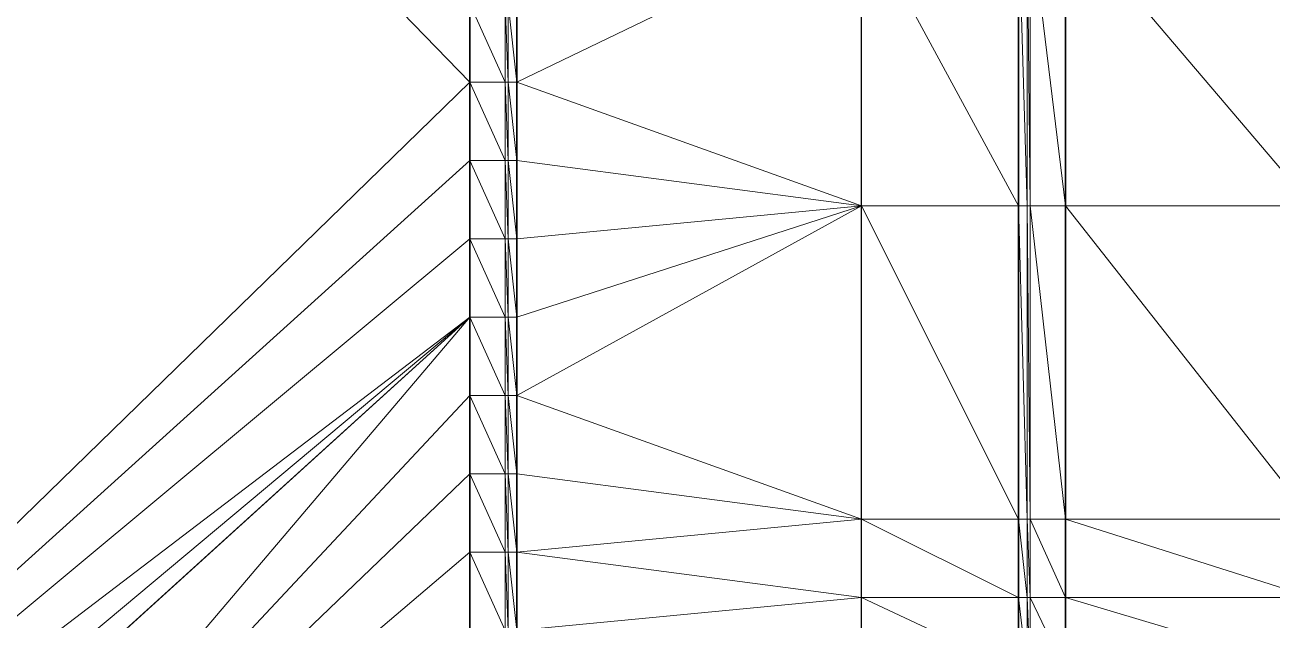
# Model space of a CAD drawing. Header units: metres. Extents: x 246428 to 246884, y 7418966 to 7419490.
# Drawn here: x 246748.5 to 246764.42, y 7419394.99 to 7419402.59 of the extents above; entities that cross this region are included whole.
import ezdxf

# ---------------------------------------------------------------- set-up
doc = ezdxf.new("R2010")
doc.units = ezdxf.units.M
doc.linetypes.add('blank name', pattern=[0])
doc.linetypes.add('HIDDEN', pattern=[9.525, 6.35, -3.175])
doc.layers.add('_12D_UNMAPPED', color=7, linetype='Continuous')
doc.layers.add('BATTER', color=250, linetype='HIDDEN', lineweight=25)
for name, color, linetype, lineweight, true_color in [('KERB_BACK', 7, 'Continuous', 35, 0x5fd2ff), ('KERB_LINE', 7, 'Continuous', 18, 0xb9b9b9), ('KERB_LIP', 7, 'Continuous', 35, 0x5fd2ff), ('KERB_TOP', 7, 'Continuous', 18, 0xb9b9b9)]:
    doc.layers.add(name, color=color, linetype=linetype, lineweight=lineweight, true_color=true_color)

msp = doc.modelspace()

# ---------------------------------------------------------------- linework, layer by layer
at = {"layer": '_12D_UNMAPPED', "color": 3, "linetype": 'blank name', "lineweight": 0}
for points in [[(246754.179, 7419401.859, 35.79), (246740.008, 7419388.055, 35.67), (246739.818, 7419416.655, 35.38)], [(246754.179, 7419402.859, 35.78), (246754.179, 7419401.859, 35.79), (246739.818, 7419416.655, 35.38)], [(246759.179, 7419400.284, 36.32), (246754.78, 7419401.859, 35.954), (246759.179, 7419403.986, 36.333)], [(246754.78, 7419401.859, 35.954), (246754.78, 7419402.859, 35.944), (246759.179, 7419403.986, 36.333)], [(246761.179, 7419403.986, 36.353), (246761.179, 7419400.284, 36.34), (246759.179, 7419403.986, 36.333)], [(246761.179, 7419400.284, 36.34), (246759.179, 7419400.284, 36.32), (246759.179, 7419403.986, 36.333)], [(246761.289, 7419403.986, 36.353), (246761.289, 7419400.284, 36.34), (246761.179, 7419403.986, 36.353)], [(246761.289, 7419400.284, 36.34), (246761.179, 7419400.284, 36.34), (246761.179, 7419403.986, 36.353)], [(246761.329, 7419403.986, 36.203), (246761.329, 7419400.284, 36.19), (246761.289, 7419403.986, 36.353)], [(246761.329, 7419400.284, 36.19), (246761.289, 7419400.284, 36.34), (246761.289, 7419403.986, 36.353)], [(246761.779, 7419400.284, 36.215), (246761.329, 7419400.284, 36.19), (246761.329, 7419403.986, 36.203)], [(246761.779, 7419403.986, 36.228), (246761.779, 7419400.284, 36.215), (246761.329, 7419403.986, 36.203)], [(246764.929, 7419403.986, 36.291), (246764.929, 7419400.284, 36.278), (246761.779, 7419403.986, 36.228)], [(246764.929, 7419400.284, 36.278), (246761.779, 7419400.284, 36.215), (246761.779, 7419403.986, 36.228)], [(246754.179, 7419401.859, 35.79), (246754.179, 7419402.859, 35.78), (246754.63, 7419401.859, 35.804)], [(246754.63, 7419401.859, 35.804), (246754.179, 7419402.859, 35.78), (246754.63, 7419402.859, 35.794)], [(246754.63, 7419401.859, 35.804), (246754.63, 7419402.859, 35.794), (246754.669, 7419401.859, 35.954)], [(246754.669, 7419401.859, 35.954), (246754.63, 7419402.859, 35.794), (246754.669, 7419402.859, 35.944)], [(246754.669, 7419401.859, 35.954), (246754.669, 7419402.859, 35.944), (246754.78, 7419401.859, 35.954)], [(246754.78, 7419401.859, 35.954), (246754.669, 7419402.859, 35.944), (246754.78, 7419402.859, 35.944)], [(246754.179, 7419400.859, 35.8), (246740.008, 7419388.055, 35.67), (246754.179, 7419401.859, 35.79)], [(246754.179, 7419400.859, 35.8), (246754.179, 7419401.859, 35.79), (246754.63, 7419400.859, 35.814)], [(246754.63, 7419400.859, 35.814), (246754.179, 7419401.859, 35.79), (246754.63, 7419401.859, 35.804)], [(246754.63, 7419400.859, 35.814), (246754.63, 7419401.859, 35.804), (246754.669, 7419400.859, 35.964)], [(246754.669, 7419400.859, 35.964), (246754.63, 7419401.859, 35.804), (246754.669, 7419401.859, 35.954)], [(246754.669, 7419400.859, 35.964), (246754.669, 7419401.859, 35.954), (246754.78, 7419400.859, 35.964)], [(246754.78, 7419400.859, 35.964), (246754.669, 7419401.859, 35.954), (246754.78, 7419401.859, 35.954)], [(246754.78, 7419400.859, 35.964), (246754.78, 7419401.859, 35.954), (246759.179, 7419400.284, 36.32)], [(246754.179, 7419400.859, 35.8), (246754.179, 7419399.859, 35.81), (246740.008, 7419388.055, 35.67)], [(246754.63, 7419399.859, 35.824), (246754.179, 7419400.859, 35.8), (246754.63, 7419400.859, 35.814)], [(246754.179, 7419399.859, 35.81), (246754.179, 7419400.859, 35.8), (246754.63, 7419399.859, 35.824)], [(246754.63, 7419399.859, 35.824), (246754.63, 7419400.859, 35.814), (246754.669, 7419399.859, 35.974)], [(246754.669, 7419399.859, 35.974), (246754.63, 7419400.859, 35.814), (246754.669, 7419400.859, 35.964)], [(246754.669, 7419399.859, 35.974), (246754.669, 7419400.859, 35.964), (246754.78, 7419399.859, 35.974)], [(246754.78, 7419399.859, 35.974), (246754.669, 7419400.859, 35.964), (246754.78, 7419400.859, 35.964)], [(246754.78, 7419399.859, 35.974), (246754.78, 7419400.859, 35.964), (246759.179, 7419400.284, 36.32)], [(246759.179, 7419396.284, 36.278), (246754.78, 7419397.859, 35.994), (246759.179, 7419400.284, 36.32)], [(246754.78, 7419397.859, 35.994), (246754.78, 7419398.859, 35.984), (246759.179, 7419400.284, 36.32)], [(246754.78, 7419398.859, 35.984), (246754.78, 7419399.859, 35.974), (246759.179, 7419400.284, 36.32)], [(246761.179, 7419400.284, 36.34), (246761.179, 7419396.284, 36.298), (246759.179, 7419400.284, 36.32)], [(246761.179, 7419396.284, 36.298), (246759.179, 7419396.284, 36.278), (246759.179, 7419400.284, 36.32)], [(246761.289, 7419396.284, 36.298), (246761.179, 7419396.284, 36.298), (246761.179, 7419400.284, 36.34)], [(246761.289, 7419400.284, 36.34), (246761.289, 7419396.284, 36.298), (246761.179, 7419400.284, 36.34)], [(246761.329, 7419396.284, 36.148), (246761.289, 7419396.284, 36.298), (246761.289, 7419400.284, 36.34)], [(246761.329, 7419400.284, 36.19), (246761.329, 7419396.284, 36.148), (246761.289, 7419400.284, 36.34)], [(246761.779, 7419400.284, 36.215), (246761.779, 7419396.284, 36.173), (246761.329, 7419400.284, 36.19)], [(246761.779, 7419396.284, 36.173), (246761.329, 7419396.284, 36.148), (246761.329, 7419400.284, 36.19)], [(246764.929, 7419400.284, 36.278), (246764.929, 7419396.284, 36.236), (246761.779, 7419400.284, 36.215)], [(246764.929, 7419396.284, 36.236), (246761.779, 7419396.284, 36.173), (246761.779, 7419400.284, 36.215)], [(246754.179, 7419399.859, 35.81), (246754.179, 7419398.859, 35.82), (246740.008, 7419388.055, 35.67)], [(246754.63, 7419398.859, 35.834), (246754.179, 7419399.859, 35.81), (246754.63, 7419399.859, 35.824)], [(246754.179, 7419398.859, 35.82), (246754.179, 7419399.859, 35.81), (246754.63, 7419398.859, 35.834)], [(246754.669, 7419398.859, 35.984), (246754.63, 7419399.859, 35.824), (246754.669, 7419399.859, 35.974)], [(246754.63, 7419398.859, 35.834), (246754.63, 7419399.859, 35.824), (246754.669, 7419398.859, 35.984)], [(246754.78, 7419398.859, 35.984), (246754.669, 7419399.859, 35.974), (246754.78, 7419399.859, 35.974)], [(246754.669, 7419398.859, 35.984), (246754.669, 7419399.859, 35.974), (246754.78, 7419398.859, 35.984)], [(246740.008, 7419388.055, 35.67), (246754.179, 7419398.859, 35.82), (246741.271, 7419388.055, 35.693)], [(246754.179, 7419398.859, 35.82), (246742.271, 7419388.055, 35.711), (246741.271, 7419388.055, 35.693)], [(246754.179, 7419398.859, 35.82), (246742.279, 7419388.055, 35.711), (246742.271, 7419388.055, 35.711)], [(246745.008, 7419388.055, 35.76), (246742.279, 7419388.055, 35.711), (246754.179, 7419398.859, 35.82)], [(246754.179, 7419397.859, 35.83), (246745.008, 7419388.055, 35.76), (246754.179, 7419398.859, 35.82)], [(246754.63, 7419397.859, 35.844), (246754.179, 7419398.859, 35.82), (246754.63, 7419398.859, 35.834)], [(246754.179, 7419397.859, 35.83), (246754.179, 7419398.859, 35.82), (246754.63, 7419397.859, 35.844)], [(246754.63, 7419397.859, 35.844), (246754.63, 7419398.859, 35.834), (246754.669, 7419397.859, 35.994)], [(246754.669, 7419397.859, 35.994), (246754.63, 7419398.859, 35.834), (246754.669, 7419398.859, 35.984)], [(246754.669, 7419397.859, 35.994), (246754.669, 7419398.859, 35.984), (246754.78, 7419397.859, 35.994)], [(246754.78, 7419397.859, 35.994), (246754.669, 7419398.859, 35.984), (246754.78, 7419398.859, 35.984)], [(246754.179, 7419396.859, 35.84), (246745.008, 7419388.055, 35.76), (246754.179, 7419397.859, 35.83)], [(246754.63, 7419396.859, 35.854), (246754.179, 7419397.859, 35.83), (246754.63, 7419397.859, 35.844)], [(246754.179, 7419396.859, 35.84), (246754.179, 7419397.859, 35.83), (246754.63, 7419396.859, 35.854)], [(246754.669, 7419396.859, 36.004), (246754.63, 7419397.859, 35.844), (246754.669, 7419397.859, 35.994)], [(246754.63, 7419396.859, 35.854), (246754.63, 7419397.859, 35.844), (246754.669, 7419396.859, 36.004)], [(246754.78, 7419396.859, 36.004), (246754.669, 7419397.859, 35.994), (246754.78, 7419397.859, 35.994)], [(246754.669, 7419396.859, 36.004), (246754.669, 7419397.859, 35.994), (246754.78, 7419396.859, 36.004)], [(246754.78, 7419396.859, 36.004), (246754.78, 7419397.859, 35.994), (246759.179, 7419396.284, 36.278)], [(246754.179, 7419395.859, 35.85), (246745.008, 7419388.055, 35.76), (246754.179, 7419396.859, 35.84)], [(246754.63, 7419395.859, 35.864), (246754.179, 7419396.859, 35.84), (246754.63, 7419396.859, 35.854)], [(246754.179, 7419395.859, 35.85), (246754.179, 7419396.859, 35.84), (246754.63, 7419395.859, 35.864)], [(246754.63, 7419395.859, 35.864), (246754.63, 7419396.859, 35.854), (246754.669, 7419395.859, 36.014)], [(246754.669, 7419395.859, 36.014), (246754.63, 7419396.859, 35.854), (246754.669, 7419396.859, 36.004)], [(246754.669, 7419395.859, 36.014), (246754.669, 7419396.859, 36.004), (246754.78, 7419395.859, 36.014)], [(246754.78, 7419395.859, 36.014), (246754.669, 7419396.859, 36.004), (246754.78, 7419396.859, 36.004)], [(246754.78, 7419395.859, 36.014), (246754.78, 7419396.859, 36.004), (246759.179, 7419396.284, 36.278)], [(246759.179, 7419395.284, 36.272), (246754.78, 7419395.859, 36.014), (246759.179, 7419396.284, 36.278)], [(246759.179, 7419396.284, 36.278), (246754.78, 7419395.859, 36.014), (246759.179, 7419396.284, 36.278)], [(246761.179, 7419396.284, 36.298), (246761.179, 7419395.284, 36.292), (246759.179, 7419396.284, 36.278)], [(246761.179, 7419395.284, 36.292), (246759.179, 7419395.284, 36.272), (246759.179, 7419396.284, 36.278)], [(246761.179, 7419396.284, 36.298), (246761.179, 7419396.284, 36.298), (246759.179, 7419396.284, 36.278)], [(246761.179, 7419396.284, 36.298), (246759.179, 7419396.284, 36.278), (246759.179, 7419396.284, 36.278)], [(246761.289, 7419396.284, 36.298), (246761.289, 7419396.284, 36.298), (246761.179, 7419396.284, 36.298)], [(246761.289, 7419396.284, 36.298), (246761.179, 7419396.284, 36.298), (246761.179, 7419396.284, 36.298)], [(246761.289, 7419396.284, 36.298), (246761.289, 7419395.284, 36.292), (246761.179, 7419396.284, 36.298)], [(246761.289, 7419395.284, 36.292), (246761.179, 7419395.284, 36.292), (246761.179, 7419396.284, 36.298)], [(246761.329, 7419396.284, 36.148), (246761.329, 7419395.284, 36.142), (246761.289, 7419396.284, 36.298)], [(246761.329, 7419396.284, 36.148), (246761.289, 7419396.284, 36.298), (246761.289, 7419396.284, 36.298)], [(246761.329, 7419396.284, 36.148), (246761.329, 7419396.284, 36.148), (246761.289, 7419396.284, 36.298)], [(246761.329, 7419395.284, 36.142), (246761.289, 7419395.284, 36.292), (246761.289, 7419396.284, 36.298)], [(246761.779, 7419395.284, 36.167), (246761.329, 7419395.284, 36.142), (246761.329, 7419396.284, 36.148)], [(246761.779, 7419396.284, 36.173), (246761.779, 7419395.284, 36.167), (246761.329, 7419396.284, 36.148)], [(246761.779, 7419396.284, 36.173), (246761.779, 7419396.284, 36.173), (246761.329, 7419396.284, 36.148)], [(246761.779, 7419396.284, 36.173), (246761.329, 7419396.284, 36.148), (246761.329, 7419396.284, 36.148)], [(246764.929, 7419395.284, 36.221), (246761.779, 7419395.284, 36.167), (246761.779, 7419396.284, 36.173)], [(246764.929, 7419396.284, 36.236), (246764.929, 7419395.284, 36.221), (246761.779, 7419396.284, 36.173)], [(246764.929, 7419396.284, 36.236), (246764.929, 7419396.284, 36.236), (246761.779, 7419396.284, 36.173)], [(246764.929, 7419396.284, 36.236), (246761.779, 7419396.284, 36.173), (246761.779, 7419396.284, 36.173)], [(246754.179, 7419394.859, 35.86), (246745.008, 7419388.055, 35.76), (246754.179, 7419395.859, 35.85)], [(246754.179, 7419394.859, 35.86), (246754.179, 7419395.859, 35.85), (246754.63, 7419394.859, 35.874)], [(246754.63, 7419394.859, 35.874), (246754.179, 7419395.859, 35.85), (246754.63, 7419395.859, 35.864)], [(246754.63, 7419394.859, 35.874), (246754.63, 7419395.859, 35.864), (246754.669, 7419394.859, 36.024)], [(246754.669, 7419394.859, 36.024), (246754.63, 7419395.859, 35.864), (246754.669, 7419395.859, 36.014)], [(246754.669, 7419394.859, 36.024), (246754.669, 7419395.859, 36.014), (246754.78, 7419394.859, 36.024)], [(246754.78, 7419394.859, 36.024), (246754.669, 7419395.859, 36.014), (246754.78, 7419395.859, 36.014)], [(246754.78, 7419394.859, 36.024), (246754.78, 7419395.859, 36.014), (246759.179, 7419395.284, 36.272)], [(246759.179, 7419394.343, 36.265), (246754.78, 7419394.859, 36.024), (246759.179, 7419395.284, 36.272)], [(246761.179, 7419395.284, 36.292), (246761.179, 7419394.343, 36.285), (246759.179, 7419395.284, 36.272)], [(246761.179, 7419394.343, 36.285), (246759.179, 7419394.343, 36.265), (246759.179, 7419395.284, 36.272)], [(246761.289, 7419395.284, 36.292), (246761.289, 7419394.343, 36.285), (246761.179, 7419395.284, 36.292)], [(246761.289, 7419394.343, 36.285), (246761.179, 7419394.343, 36.285), (246761.179, 7419395.284, 36.292)], [(246761.329, 7419395.284, 36.142), (246761.329, 7419394.343, 36.135), (246761.289, 7419395.284, 36.292)], [(246761.329, 7419394.343, 36.135), (246761.289, 7419394.343, 36.285), (246761.289, 7419395.284, 36.292)], [(246761.779, 7419394.343, 36.16), (246761.329, 7419394.343, 36.135), (246761.329, 7419395.284, 36.142)], [(246761.779, 7419395.284, 36.167), (246761.779, 7419394.343, 36.16), (246761.329, 7419395.284, 36.142)], [(246764.929, 7419394.343, 36.204), (246761.779, 7419394.343, 36.16), (246761.779, 7419395.284, 36.167)], [(246764.929, 7419395.284, 36.221), (246764.929, 7419394.343, 36.204), (246761.779, 7419395.284, 36.167)]]:
    msp.add_3dface(points, dxfattribs=at)
at = {"layer": 'BATTER'}
msp.add_polyline3d([(246756.2, 7419386.584, 36.072), (246756.561, 7419386.819, 36.087), (246756.904, 7419387.078, 36.102), (246757.227, 7419387.36, 36.117), (246757.53, 7419387.662, 36.132), (246757.809, 7419387.984, 36.147), (246758.066, 7419388.324, 36.162), (246758.297, 7419388.681, 36.177), (246758.504, 7419389.052, 36.193), (246758.542, 7419389.127, 36.196), (246758.542, 7419389.128, 36.196), (246758.684, 7419389.435, 36.201), (246758.837, 7419389.83, 36.209), (246758.962, 7419390.234, 36.216), (246759.059, 7419390.645, 36.223), (246759.128, 7419391.062, 36.23), (246759.168, 7419391.482, 36.237), (246759.179, 7419391.855, 36.243), (246759.179, 7419394.343, 36.265), (246759.179, 7419395.284, 36.272), (246759.179, 7419396.284, 36.278), (246759.179, 7419396.284, 36.278), (246759.179, 7419400.284, 36.32), (246759.179, 7419403.986, 36.333)], dxfattribs=at)
at = {"layer": 'KERB_BACK'}
for points in [[(246761.179, 7419394.343, 36.285), (246761.179, 7419395.284, 36.292), (246761.179, 7419396.284, 36.298), (246761.179, 7419396.284, 36.298), (246761.179, 7419400.284, 36.34), (246761.179, 7419403.986, 36.353)], [(246754.78, 7419394.859, 36.024), (246754.78, 7419395.859, 36.014), (246754.78, 7419396.859, 36.004), (246754.78, 7419397.859, 35.994), (246754.78, 7419398.859, 35.984), (246754.78, 7419399.859, 35.974), (246754.78, 7419400.859, 35.964), (246754.78, 7419401.859, 35.954), (246754.78, 7419402.859, 35.944)]]:
    msp.add_polyline3d(points, dxfattribs=at)
at = {"layer": 'KERB_LINE'}
for points in [[(246761.329, 7419394.343, 36.135), (246761.329, 7419395.284, 36.142), (246761.329, 7419396.284, 36.148), (246761.329, 7419396.284, 36.148), (246761.329, 7419400.284, 36.19), (246761.329, 7419403.986, 36.203)], [(246754.63, 7419394.859, 35.874), (246754.63, 7419395.859, 35.864), (246754.63, 7419396.859, 35.854), (246754.63, 7419397.859, 35.844), (246754.63, 7419398.859, 35.834), (246754.63, 7419399.859, 35.824), (246754.63, 7419400.859, 35.814), (246754.63, 7419401.859, 35.804), (246754.63, 7419402.859, 35.794)]]:
    msp.add_polyline3d(points, dxfattribs=at)
at = {"layer": 'KERB_LIP'}
for points in [[(246761.779, 7419394.343, 36.16), (246761.779, 7419395.284, 36.167), (246761.779, 7419396.284, 36.173), (246761.779, 7419396.284, 36.173), (246761.779, 7419400.284, 36.215), (246761.779, 7419403.986, 36.228)], [(246754.179, 7419394.859, 35.86), (246754.179, 7419395.859, 35.85), (246754.179, 7419396.859, 35.84), (246754.179, 7419397.859, 35.83), (246754.179, 7419398.859, 35.82), (246754.179, 7419399.859, 35.81), (246754.179, 7419400.859, 35.8), (246754.179, 7419401.859, 35.79), (246754.179, 7419402.859, 35.78)]]:
    msp.add_polyline3d(points, dxfattribs=at)
at = {"layer": 'KERB_TOP'}
for points in [[(246761.289, 7419394.343, 36.285), (246761.289, 7419395.284, 36.292), (246761.289, 7419396.284, 36.298), (246761.289, 7419396.284, 36.298), (246761.289, 7419400.284, 36.34), (246761.289, 7419403.986, 36.353)], [(246754.669, 7419394.859, 36.024), (246754.669, 7419395.859, 36.014), (246754.669, 7419396.859, 36.004), (246754.669, 7419397.859, 35.994), (246754.669, 7419398.859, 35.984), (246754.669, 7419399.859, 35.974), (246754.669, 7419400.859, 35.964), (246754.669, 7419401.859, 35.954), (246754.669, 7419402.859, 35.944)]]:
    msp.add_polyline3d(points, dxfattribs=at)

doc.saveas('drawing.dxf')
